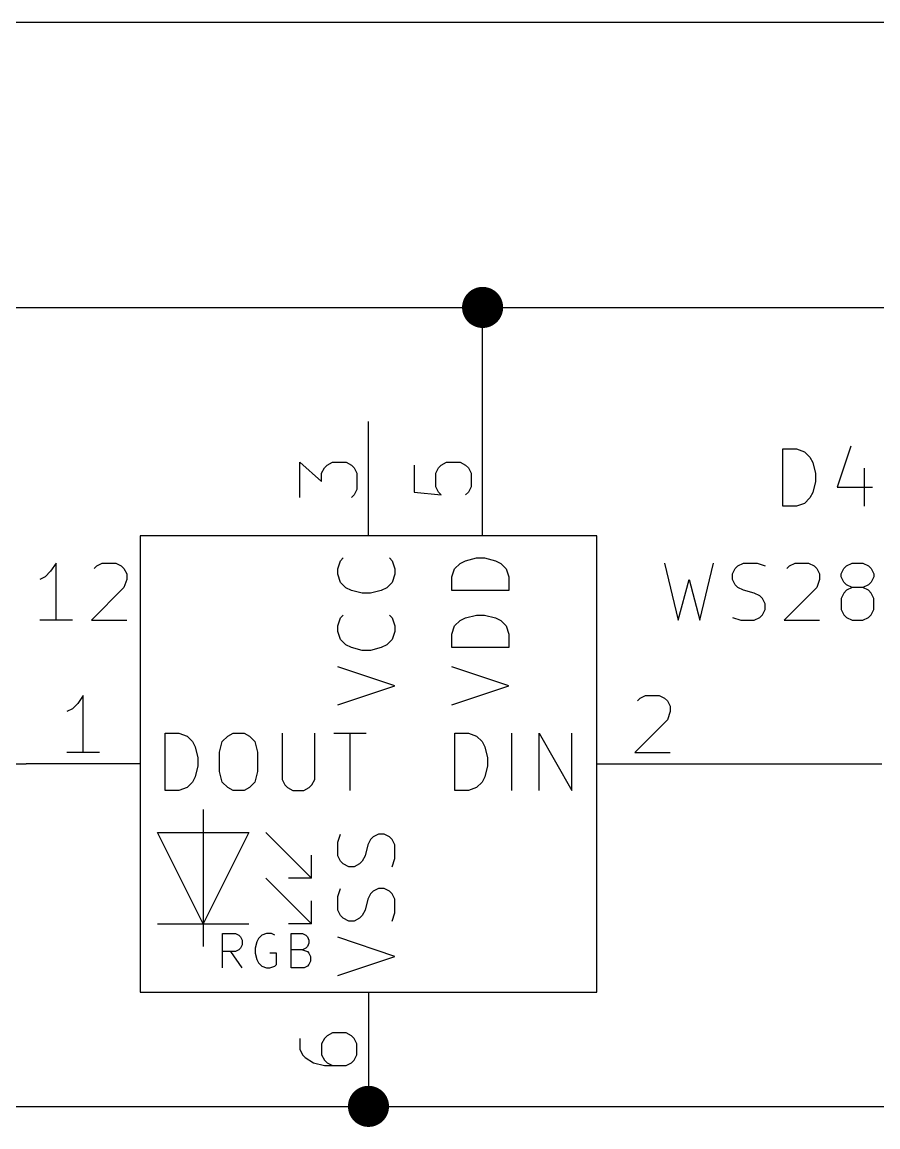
# Model space of a CAD drawing. Extents: x 0.4 to 11.3, y -7.9 to -0.4.
# Drawn here: x 1.846 to 2.596, y -3.768 to -2.8 of the extents above; entities that cross this region are included whole.
import ezdxf

# ---------------------------------------------------------------- set-up
doc = ezdxf.new("R2010")
doc.units = 0
doc.header["$MEASUREMENT"] = 0
for name, color, linetype in [('CYAN2', 4, 'CONTINUOUS'), ('GREEN3', 91, 'CONTINUOUS'), ('LYELLOW', 51, 'CONTINUOUS'), ('RED2', 1, 'CONTINUOUS'), ('RED3', 11, 'CONTINUOUS')]:
    doc.layers.add(name, color=color, linetype=linetype)

msp = doc.modelspace()

# ---------------------------------------------------------------- linework, layer by layer
at = {"layer": 'CYAN2', "linetype": 'CONTINUOUS'}
for p, q in [((2.51309, -3.22404), (2.51309, -3.17404)), ((2.51309, -3.17404), (2.525, -3.17404)), ((2.51309, -3.22404), (2.51309, -3.17404)), ((2.51309, -3.17404), (2.525, -3.17404)), ((2.525, -3.17404), (2.53214, -3.17642)), ((2.525, -3.17404), (2.53214, -3.17642)), ((2.57261, -3.17166), (2.56071, -3.20737)), ((2.57261, -3.17166), (2.56071, -3.20737)), ((2.53214, -3.17642), (2.5369, -3.18119)), ((2.53214, -3.17642), (2.5369, -3.18119)), ((2.5369, -3.18119), (2.53928, -3.18594)), ((2.5369, -3.18119), (2.53928, -3.18594)), ((2.53928, -3.18594), (2.54166, -3.19547)), ((2.53928, -3.18594), (2.54166, -3.19547)), ((2.58452, -3.19071), (2.58452, -3.22404)), ((2.58452, -3.19071), (2.58452, -3.22404)), ((2.54166, -3.20261), (2.53928, -3.21213)), ((2.54166, -3.20261), (2.53928, -3.21213)), ((2.54166, -3.19547), (2.54166, -3.20261)), ((2.54166, -3.19547), (2.54166, -3.20261)), ((2.53928, -3.21213), (2.5369, -3.2169)), ((2.53928, -3.21213), (2.5369, -3.2169)), ((2.56071, -3.20737), (2.59166, -3.20737)), ((2.56071, -3.20737), (2.59166, -3.20737)), ((2.53214, -3.22166), (2.525, -3.22404)), ((2.53214, -3.22166), (2.525, -3.22404)), ((2.5369, -3.2169), (2.53214, -3.22166)), ((2.5369, -3.2169), (2.53214, -3.22166)), ((2.525, -3.22404), (2.51309, -3.22404)), ((2.525, -3.22404), (2.51309, -3.22404)), ((2.12551, -3.2719), (2.12789, -3.26952)), ((2.12551, -3.2719), (2.12789, -3.26952)), ((2.16837, -3.26952), (2.17075, -3.2719)), ((2.16837, -3.26952), (2.17075, -3.2719)), ((2.23504, -3.2719), (2.24456, -3.26952)), ((2.23504, -3.2719), (2.24456, -3.26952)), ((2.24456, -3.26952), (2.2517, -3.26952)), ((2.24456, -3.26952), (2.2517, -3.26952)), ((2.2517, -3.26952), (2.26122, -3.2719)), ((2.2517, -3.26952), (2.26122, -3.2719)), ((1.87143, -3.28119), (1.86666, -3.28594)), ((1.87143, -3.28119), (1.86666, -3.28594)), ((1.87619, -3.27404), (1.87143, -3.28119)), ((1.87619, -3.27404), (1.87143, -3.28119)), ((1.87619, -3.32404), (1.87619, -3.27404)), ((1.87619, -3.32404), (1.87619, -3.27404)), ((1.90952, -3.2788), (1.9119, -3.27642)), ((1.90952, -3.2788), (1.9119, -3.27642)), ((1.9119, -3.27642), (1.91666, -3.27404)), ((1.9119, -3.27642), (1.91666, -3.27404)), ((1.91666, -3.27404), (1.92857, -3.27404)), ((1.91666, -3.27404), (1.92857, -3.27404)), ((1.92857, -3.27404), (1.93333, -3.27642)), ((1.92857, -3.27404), (1.93333, -3.27642)), ((1.93333, -3.27642), (1.93571, -3.2788)), ((1.93333, -3.27642), (1.93571, -3.2788)), ((1.93571, -3.2788), (1.93809, -3.28356)), ((1.93571, -3.2788), (1.93809, -3.28356)), ((2.12313, -3.27905), (2.12551, -3.2719)), ((2.12313, -3.27905), (2.12551, -3.2719)), ((2.12313, -3.28381), (2.12313, -3.27905)), ((2.12313, -3.28381), (2.12313, -3.27905)), ((2.17075, -3.2719), (2.17313, -3.27905)), ((2.17075, -3.2719), (2.17313, -3.27905)), ((2.17313, -3.27905), (2.17313, -3.28381)), ((2.17313, -3.27905), (2.17313, -3.28381)), ((2.22313, -3.28619), (2.22551, -3.27905)), ((2.22313, -3.28619), (2.22551, -3.27905)), ((2.22551, -3.27905), (2.23028, -3.27428)), ((2.22551, -3.27905), (2.23028, -3.27428)), ((2.23028, -3.27428), (2.23504, -3.2719)), ((2.23028, -3.27428), (2.23504, -3.2719)), ((2.26122, -3.2719), (2.26599, -3.27428)), ((2.26122, -3.2719), (2.26599, -3.27428)), ((2.26599, -3.27428), (2.27075, -3.27905)), ((2.26599, -3.27428), (2.27075, -3.27905)), ((2.27075, -3.27905), (2.27313, -3.28619)), ((2.27075, -3.27905), (2.27313, -3.28619)), ((2.40952, -3.27404), (2.42143, -3.32404)), ((2.40952, -3.27404), (2.42143, -3.32404)), ((2.44048, -3.32404), (2.45238, -3.27404)), ((2.44048, -3.32404), (2.45238, -3.27404)), ((2.46905, -3.28356), (2.47143, -3.2788)), ((2.46905, -3.28356), (2.47143, -3.2788)), ((2.47143, -3.2788), (2.47381, -3.27642)), ((2.47143, -3.2788), (2.47381, -3.27642)), ((2.47381, -3.27642), (2.47857, -3.27404)), ((2.47381, -3.27642), (2.47857, -3.27404)), ((2.47857, -3.27404), (2.49047, -3.27404)), ((2.47857, -3.27404), (2.49047, -3.27404)), ((2.49047, -3.27404), (2.49762, -3.27642)), ((2.49047, -3.27404), (2.49762, -3.27642)), ((2.51667, -3.2788), (2.51904, -3.27642)), ((2.51667, -3.2788), (2.51904, -3.27642)), ((2.51904, -3.27642), (2.52381, -3.27404)), ((2.51904, -3.27642), (2.52381, -3.27404)), ((2.52381, -3.27404), (2.53571, -3.27404)), ((2.52381, -3.27404), (2.53571, -3.27404)), ((2.53571, -3.27404), (2.54047, -3.27642)), ((2.53571, -3.27404), (2.54047, -3.27642)), ((2.54047, -3.27642), (2.54285, -3.2788)), ((2.54047, -3.27642), (2.54285, -3.2788)), ((2.54285, -3.2788), (2.54524, -3.28356)), ((2.54285, -3.2788), (2.54524, -3.28356)), ((2.56428, -3.28356), (2.56666, -3.2788)), ((2.56428, -3.28356), (2.56666, -3.2788)), ((2.56666, -3.2788), (2.56904, -3.27642)), ((2.56666, -3.2788), (2.56904, -3.27642)), ((2.56904, -3.27642), (2.57381, -3.27404)), ((2.56904, -3.27642), (2.57381, -3.27404)), ((2.57381, -3.27404), (2.58333, -3.27404)), ((2.57381, -3.27404), (2.58333, -3.27404)), ((2.58333, -3.27404), (2.58809, -3.27642)), ((2.58333, -3.27404), (2.58809, -3.27642)), ((2.58809, -3.27642), (2.59047, -3.2788)), ((2.58809, -3.27642), (2.59047, -3.2788)), ((2.59047, -3.2788), (2.59285, -3.28356)), ((2.59047, -3.2788), (2.59285, -3.28356)), ((1.86666, -3.28594), (1.8619, -3.28833)), ((1.86666, -3.28594), (1.8619, -3.28833)), ((1.93809, -3.28833), (1.93571, -3.29547)), ((1.93809, -3.28833), (1.93571, -3.29547)), ((1.93809, -3.28356), (1.93809, -3.28833)), ((1.93809, -3.28356), (1.93809, -3.28833)), ((2.12551, -3.29095), (2.12313, -3.28381)), ((2.12551, -3.29095), (2.12313, -3.28381)), ((2.13028, -3.29571), (2.12551, -3.29095)), ((2.13028, -3.29571), (2.12551, -3.29095)), ((2.17075, -3.29095), (2.16599, -3.29571)), ((2.17075, -3.29095), (2.16599, -3.29571)), ((2.17313, -3.28381), (2.17075, -3.29095)), ((2.17313, -3.28381), (2.17075, -3.29095)), ((2.22313, -3.29809), (2.22313, -3.28619)), ((2.22313, -3.29809), (2.22313, -3.28619)), ((2.27313, -3.28619), (2.27313, -3.29809)), ((2.27313, -3.28619), (2.27313, -3.29809)), ((2.42143, -3.32404), (2.43095, -3.28833)), ((2.42143, -3.32404), (2.43095, -3.28833)), ((2.43095, -3.28833), (2.44048, -3.32404)), ((2.43095, -3.28833), (2.44048, -3.32404)), ((2.46905, -3.28833), (2.46905, -3.28356)), ((2.46905, -3.28833), (2.46905, -3.28356)), ((2.47143, -3.29309), (2.46905, -3.28833)), ((2.47143, -3.29309), (2.46905, -3.28833)), ((2.54524, -3.28833), (2.54285, -3.29547)), ((2.54524, -3.28833), (2.54285, -3.29547)), ((2.54524, -3.28356), (2.54524, -3.28833)), ((2.54524, -3.28356), (2.54524, -3.28833)), ((2.56428, -3.28594), (2.56428, -3.28356)), ((2.56428, -3.28594), (2.56428, -3.28356)), ((2.56666, -3.29071), (2.56428, -3.28594)), ((2.56666, -3.29071), (2.56428, -3.28594)), ((2.56904, -3.29309), (2.56666, -3.29071)), ((2.56904, -3.29309), (2.56666, -3.29071)), ((2.59047, -3.29071), (2.58809, -3.29309)), ((2.59047, -3.29071), (2.58809, -3.29309)), ((2.59285, -3.28594), (2.59047, -3.29071)), ((2.59285, -3.28594), (2.59047, -3.29071)), ((2.59285, -3.28356), (2.59285, -3.28594)), ((2.59285, -3.28356), (2.59285, -3.28594)), ((1.93571, -3.29547), (1.90714, -3.32404)), ((1.93571, -3.29547), (1.90714, -3.32404)), ((2.13504, -3.29809), (2.13028, -3.29571)), ((2.13504, -3.29809), (2.13028, -3.29571)), ((2.14456, -3.30047), (2.13504, -3.29809)), ((2.14456, -3.30047), (2.13504, -3.29809)), ((2.1517, -3.30047), (2.14456, -3.30047)), ((2.1517, -3.30047), (2.14456, -3.30047)), ((2.16122, -3.29809), (2.1517, -3.30047)), ((2.16122, -3.29809), (2.1517, -3.30047)), ((2.16599, -3.29571), (2.16122, -3.29809)), ((2.16599, -3.29571), (2.16122, -3.29809)), ((2.27313, -3.29809), (2.22313, -3.29809)), ((2.27313, -3.29809), (2.22313, -3.29809)), ((2.47381, -3.29547), (2.47143, -3.29309)), ((2.47381, -3.29547), (2.47143, -3.29309)), ((2.47857, -3.29785), (2.47381, -3.29547)), ((2.47857, -3.29785), (2.47381, -3.29547)), ((2.48809, -3.30023), (2.47857, -3.29785)), ((2.48809, -3.30023), (2.47857, -3.29785)), ((2.49285, -3.30261), (2.48809, -3.30023)), ((2.49285, -3.30261), (2.48809, -3.30023)), ((2.54285, -3.29547), (2.51428, -3.32404)), ((2.54285, -3.29547), (2.51428, -3.32404)), ((2.56666, -3.30023), (2.56428, -3.30499)), ((2.56666, -3.30023), (2.56428, -3.30499)), ((2.56904, -3.29785), (2.56666, -3.30023)), ((2.56904, -3.29785), (2.56666, -3.30023)), ((2.57381, -3.29547), (2.56904, -3.29309)), ((2.57381, -3.29547), (2.56904, -3.29309)), ((2.57381, -3.29547), (2.56904, -3.29785)), ((2.57381, -3.29547), (2.56904, -3.29785)), ((2.58333, -3.29547), (2.57381, -3.29547)), ((2.58333, -3.29547), (2.57381, -3.29547)), ((2.58809, -3.29309), (2.58333, -3.29547)), ((2.58809, -3.29309), (2.58333, -3.29547)), ((2.58809, -3.29785), (2.58333, -3.29547)), ((2.58809, -3.29785), (2.58333, -3.29547)), ((2.59047, -3.30023), (2.58809, -3.29785)), ((2.59047, -3.30023), (2.58809, -3.29785)), ((2.59285, -3.30499), (2.59047, -3.30023)), ((2.59285, -3.30499), (2.59047, -3.30023)), ((2.49524, -3.30499), (2.49285, -3.30261)), ((2.49524, -3.30499), (2.49285, -3.30261)), ((2.49762, -3.30976), (2.49524, -3.30499)), ((2.49762, -3.30976), (2.49524, -3.30499)), ((2.49762, -3.31452), (2.49762, -3.30976)), ((2.49762, -3.31452), (2.49762, -3.30976)), ((2.56428, -3.30499), (2.56428, -3.31452)), ((2.56428, -3.30499), (2.56428, -3.31452)), ((2.59285, -3.31452), (2.59285, -3.30499)), ((2.59285, -3.31452), (2.59285, -3.30499)), ((2.12551, -3.3219), (2.12789, -3.31952)), ((2.12551, -3.3219), (2.12789, -3.31952)), ((2.16837, -3.31952), (2.17075, -3.3219)), ((2.16837, -3.31952), (2.17075, -3.3219)), ((2.23504, -3.3219), (2.24456, -3.31952)), ((2.23504, -3.3219), (2.24456, -3.31952)), ((2.24456, -3.31952), (2.2517, -3.31952)), ((2.24456, -3.31952), (2.2517, -3.31952)), ((2.2517, -3.31952), (2.26122, -3.3219)), ((2.2517, -3.31952), (2.26122, -3.3219)), ((2.49285, -3.32166), (2.49524, -3.31928)), ((2.49285, -3.32166), (2.49524, -3.31928)), ((2.49524, -3.31928), (2.49762, -3.31452)), ((2.49524, -3.31928), (2.49762, -3.31452)), ((2.56428, -3.31452), (2.56666, -3.31928)), ((2.56428, -3.31452), (2.56666, -3.31928)), ((2.56666, -3.31928), (2.56904, -3.32166)), ((2.56666, -3.31928), (2.56904, -3.32166)), ((2.58809, -3.32166), (2.59047, -3.31928)), ((2.58809, -3.32166), (2.59047, -3.31928)), ((2.59047, -3.31928), (2.59285, -3.31452)), ((2.59047, -3.31928), (2.59285, -3.31452)), ((1.89047, -3.32404), (1.8619, -3.32404)), ((1.89047, -3.32404), (1.8619, -3.32404)), ((1.90714, -3.32404), (1.93809, -3.32404)), ((1.90714, -3.32404), (1.93809, -3.32404)), ((2.12313, -3.32905), (2.12551, -3.3219)), ((2.12313, -3.32905), (2.12551, -3.3219)), ((2.12313, -3.33381), (2.12313, -3.32905)), ((2.12313, -3.33381), (2.12313, -3.32905)), ((2.17075, -3.3219), (2.17313, -3.32905)), ((2.17075, -3.3219), (2.17313, -3.32905)), ((2.17313, -3.32905), (2.17313, -3.33381)), ((2.17313, -3.32905), (2.17313, -3.33381)), ((2.22313, -3.33619), (2.22551, -3.32905)), ((2.22313, -3.33619), (2.22551, -3.32905)), ((2.22551, -3.32905), (2.23028, -3.32428)), ((2.22551, -3.32905), (2.23028, -3.32428)), ((2.23028, -3.32428), (2.23504, -3.3219)), ((2.23028, -3.32428), (2.23504, -3.3219)), ((2.26122, -3.3219), (2.26599, -3.32428)), ((2.26122, -3.3219), (2.26599, -3.32428)), ((2.26599, -3.32428), (2.27075, -3.32905)), ((2.26599, -3.32428), (2.27075, -3.32905)), ((2.27075, -3.32905), (2.27313, -3.33619)), ((2.27075, -3.32905), (2.27313, -3.33619)), ((2.46905, -3.32166), (2.47619, -3.32404)), ((2.46905, -3.32166), (2.47619, -3.32404)), ((2.47619, -3.32404), (2.48809, -3.32404)), ((2.47619, -3.32404), (2.48809, -3.32404)), ((2.48809, -3.32404), (2.49285, -3.32166)), ((2.48809, -3.32404), (2.49285, -3.32166)), ((2.51428, -3.32404), (2.54524, -3.32404)), ((2.51428, -3.32404), (2.54524, -3.32404)), ((2.56904, -3.32166), (2.57381, -3.32404)), ((2.56904, -3.32166), (2.57381, -3.32404)), ((2.57381, -3.32404), (2.58333, -3.32404)), ((2.57381, -3.32404), (2.58333, -3.32404)), ((2.58333, -3.32404), (2.58809, -3.32166)), ((2.58333, -3.32404), (2.58809, -3.32166)), ((2.12551, -3.34095), (2.12313, -3.33381)), ((2.12551, -3.34095), (2.12313, -3.33381)), ((2.17313, -3.33381), (2.17075, -3.34095)), ((2.17313, -3.33381), (2.17075, -3.34095)), ((2.22313, -3.34809), (2.22313, -3.33619)), ((2.22313, -3.34809), (2.22313, -3.33619)), ((2.27313, -3.33619), (2.27313, -3.34809)), ((2.27313, -3.33619), (2.27313, -3.34809)), ((2.13028, -3.34571), (2.12551, -3.34095)), ((2.13028, -3.34571), (2.12551, -3.34095)), ((2.13504, -3.34809), (2.13028, -3.34571)), ((2.13504, -3.34809), (2.13028, -3.34571)), ((2.14456, -3.35047), (2.13504, -3.34809)), ((2.14456, -3.35047), (2.13504, -3.34809)), ((2.16122, -3.34809), (2.1517, -3.35047)), ((2.16122, -3.34809), (2.1517, -3.35047)), ((2.16599, -3.34571), (2.16122, -3.34809)), ((2.16599, -3.34571), (2.16122, -3.34809)), ((2.17075, -3.34095), (2.16599, -3.34571)), ((2.17075, -3.34095), (2.16599, -3.34571)), ((2.27313, -3.34809), (2.22313, -3.34809)), ((2.27313, -3.34809), (2.22313, -3.34809)), ((2.1517, -3.35047), (2.14456, -3.35047)), ((2.1517, -3.35047), (2.14456, -3.35047)), ((2.17313, -3.38143), (2.12313, -3.36476)), ((2.17313, -3.38143), (2.12313, -3.36476)), ((2.27313, -3.38143), (2.22313, -3.36476)), ((2.27313, -3.38143), (2.22313, -3.36476)), ((2.12313, -3.39809), (2.17313, -3.38143)), ((2.12313, -3.39809), (2.17313, -3.38143)), ((2.22313, -3.39809), (2.27313, -3.38143)), ((2.22313, -3.39809), (2.27313, -3.38143)), ((1.9719, -3.47313), (1.9719, -3.42313)), ((1.9719, -3.42313), (1.98381, -3.42313)), ((1.9719, -3.47313), (1.9719, -3.42313)), ((1.9719, -3.42313), (1.98381, -3.42313)), ((1.98381, -3.42313), (1.99095, -3.42551)), ((1.98381, -3.42313), (1.99095, -3.42551)), ((1.99095, -3.42551), (1.99571, -3.43028)), ((1.99095, -3.42551), (1.99571, -3.43028)), ((2.0219, -3.43028), (2.02667, -3.42551)), ((2.0219, -3.43028), (2.02667, -3.42551)), ((2.02667, -3.42551), (2.03143, -3.42313)), ((2.02667, -3.42551), (2.03143, -3.42313)), ((2.03143, -3.42313), (2.04095, -3.42313)), ((2.03143, -3.42313), (2.04095, -3.42313)), ((2.04095, -3.42313), (2.04571, -3.42551)), ((2.04095, -3.42313), (2.04571, -3.42551)), ((2.04571, -3.42551), (2.05047, -3.43028)), ((2.04571, -3.42551), (2.05047, -3.43028)), ((2.07428, -3.42313), (2.07428, -3.46361)), ((2.07428, -3.42313), (2.07428, -3.46361)), ((2.10285, -3.46361), (2.10285, -3.42313)), ((2.10285, -3.46361), (2.10285, -3.42313)), ((2.11952, -3.42313), (2.14809, -3.42313)), ((2.11952, -3.42313), (2.14809, -3.42313)), ((2.13381, -3.47313), (2.13381, -3.42313)), ((2.13381, -3.47313), (2.13381, -3.42313)), ((2.22571, -3.47313), (2.22571, -3.42313)), ((2.22571, -3.42313), (2.23761, -3.42313)), ((2.22571, -3.47313), (2.22571, -3.42313)), ((2.22571, -3.42313), (2.23761, -3.42313)), ((2.23761, -3.42313), (2.24476, -3.42551)), ((2.23761, -3.42313), (2.24476, -3.42551)), ((2.24476, -3.42551), (2.24952, -3.43028)), ((2.24476, -3.42551), (2.24952, -3.43028)), ((2.27571, -3.47313), (2.27571, -3.42313)), ((2.27571, -3.47313), (2.27571, -3.42313)), ((2.29952, -3.47313), (2.29952, -3.42313)), ((2.29952, -3.42313), (2.32809, -3.47313)), ((2.29952, -3.47313), (2.29952, -3.42313)), ((2.29952, -3.42313), (2.32809, -3.47313)), ((2.32809, -3.47313), (2.32809, -3.42313)), ((2.32809, -3.47313), (2.32809, -3.42313)), ((1.99571, -3.43028), (1.99809, -3.43504)), ((1.99571, -3.43028), (1.99809, -3.43504)), ((1.99809, -3.43504), (2.00047, -3.44456)), ((1.99809, -3.43504), (2.00047, -3.44456)), ((2.01952, -3.4398), (2.0219, -3.43028)), ((2.01952, -3.4398), (2.0219, -3.43028)), ((2.05047, -3.43028), (2.05285, -3.4398)), ((2.05047, -3.43028), (2.05285, -3.4398)), ((2.24952, -3.43028), (2.2519, -3.43504)), ((2.24952, -3.43028), (2.2519, -3.43504)), ((2.2519, -3.43504), (2.25428, -3.44456)), ((2.2519, -3.43504), (2.25428, -3.44456)), ((2.00047, -3.44456), (2.00047, -3.4517)), ((2.00047, -3.44456), (2.00047, -3.4517)), ((2.01952, -3.45646), (2.01952, -3.4398)), ((2.01952, -3.45646), (2.01952, -3.4398)), ((2.05285, -3.4398), (2.05285, -3.45646)), ((2.05285, -3.4398), (2.05285, -3.45646)), ((2.25428, -3.44456), (2.25428, -3.4517)), ((2.25428, -3.44456), (2.25428, -3.4517)), ((2.00047, -3.4517), (1.99809, -3.46122)), ((2.00047, -3.4517), (1.99809, -3.46122)), ((2.25428, -3.4517), (2.2519, -3.46122)), ((2.25428, -3.4517), (2.2519, -3.46122)), ((1.99809, -3.46122), (1.99571, -3.46599)), ((1.99809, -3.46122), (1.99571, -3.46599)), ((2.0219, -3.46599), (2.01952, -3.45646)), ((2.0219, -3.46599), (2.01952, -3.45646)), ((2.05285, -3.45646), (2.05047, -3.46599)), ((2.05285, -3.45646), (2.05047, -3.46599)), ((2.07428, -3.46361), (2.07667, -3.46837)), ((2.07428, -3.46361), (2.07667, -3.46837)), ((2.10048, -3.46837), (2.10285, -3.46361)), ((2.10048, -3.46837), (2.10285, -3.46361)), ((2.2519, -3.46122), (2.24952, -3.46599)), ((2.2519, -3.46122), (2.24952, -3.46599)), ((1.98381, -3.47313), (1.9719, -3.47313)), ((1.98381, -3.47313), (1.9719, -3.47313)), ((1.99095, -3.47075), (1.98381, -3.47313)), ((1.99095, -3.47075), (1.98381, -3.47313)), ((1.99571, -3.46599), (1.99095, -3.47075)), ((1.99571, -3.46599), (1.99095, -3.47075)), ((2.02667, -3.47075), (2.0219, -3.46599)), ((2.02667, -3.47075), (2.0219, -3.46599)), ((2.03143, -3.47313), (2.02667, -3.47075)), ((2.03143, -3.47313), (2.02667, -3.47075)), ((2.04095, -3.47313), (2.03143, -3.47313)), ((2.04095, -3.47313), (2.03143, -3.47313)), ((2.04571, -3.47075), (2.04095, -3.47313)), ((2.04571, -3.47075), (2.04095, -3.47313)), ((2.05047, -3.46599), (2.04571, -3.47075)), ((2.05047, -3.46599), (2.04571, -3.47075)), ((2.07667, -3.46837), (2.07905, -3.47075)), ((2.07667, -3.46837), (2.07905, -3.47075)), ((2.07905, -3.47075), (2.08381, -3.47313)), ((2.07905, -3.47075), (2.08381, -3.47313)), ((2.08381, -3.47313), (2.09333, -3.47313)), ((2.08381, -3.47313), (2.09333, -3.47313)), ((2.09333, -3.47313), (2.09809, -3.47075)), ((2.09333, -3.47313), (2.09809, -3.47075)), ((2.09809, -3.47075), (2.10048, -3.46837)), ((2.09809, -3.47075), (2.10048, -3.46837)), ((2.23761, -3.47313), (2.22571, -3.47313)), ((2.23761, -3.47313), (2.22571, -3.47313)), ((2.24476, -3.47075), (2.23761, -3.47313)), ((2.24476, -3.47075), (2.23761, -3.47313)), ((2.24952, -3.46599), (2.24476, -3.47075)), ((2.24952, -3.46599), (2.24476, -3.47075)), ((2.12313, -3.51857), (2.12551, -3.51143)), ((2.12313, -3.51857), (2.12551, -3.51143)), ((2.15408, -3.51381), (2.1517, -3.51619)), ((2.15408, -3.51381), (2.1517, -3.51619)), ((2.15885, -3.51143), (2.15408, -3.51381)), ((2.15885, -3.51143), (2.15408, -3.51381)), ((2.16361, -3.51143), (2.15885, -3.51143)), ((2.16361, -3.51143), (2.15885, -3.51143)), ((2.16837, -3.51381), (2.16361, -3.51143)), ((2.16837, -3.51381), (2.16361, -3.51143)), ((2.17075, -3.51619), (2.16837, -3.51381)), ((2.17075, -3.51619), (2.16837, -3.51381)), ((2.12313, -3.53047), (2.12313, -3.51857)), ((2.12313, -3.53047), (2.12313, -3.51857)), ((2.14932, -3.52095), (2.14694, -3.53047)), ((2.14932, -3.52095), (2.14694, -3.53047)), ((2.1517, -3.51619), (2.14932, -3.52095)), ((2.1517, -3.51619), (2.14932, -3.52095)), ((2.17313, -3.52095), (2.17075, -3.51619)), ((2.17313, -3.52095), (2.17075, -3.51619)), ((2.17313, -3.53285), (2.17313, -3.52095)), ((2.17313, -3.53285), (2.17313, -3.52095)), ((2.12551, -3.53524), (2.12313, -3.53047)), ((2.12551, -3.53524), (2.12313, -3.53047)), ((2.14694, -3.53047), (2.14456, -3.53524)), ((2.14694, -3.53047), (2.14456, -3.53524)), ((2.17075, -3.54), (2.17313, -3.53285)), ((2.17075, -3.54), (2.17313, -3.53285)), ((2.12789, -3.53762), (2.12551, -3.53524)), ((2.12789, -3.53762), (2.12551, -3.53524)), ((2.13265, -3.54), (2.12789, -3.53762)), ((2.13265, -3.54), (2.12789, -3.53762)), ((2.13742, -3.54), (2.13265, -3.54)), ((2.13742, -3.54), (2.13265, -3.54)), ((2.14218, -3.53762), (2.13742, -3.54)), ((2.14218, -3.53762), (2.13742, -3.54)), ((2.14456, -3.53524), (2.14218, -3.53762)), ((2.14456, -3.53524), (2.14218, -3.53762)), ((2.12313, -3.56619), (2.12551, -3.55904)), ((2.12313, -3.56619), (2.12551, -3.55904)), ((2.15408, -3.56143), (2.1517, -3.56381)), ((2.15408, -3.56143), (2.1517, -3.56381)), ((2.15885, -3.55904), (2.15408, -3.56143)), ((2.15885, -3.55904), (2.15408, -3.56143)), ((2.16361, -3.55904), (2.15885, -3.55904)), ((2.16361, -3.55904), (2.15885, -3.55904)), ((2.16837, -3.56143), (2.16361, -3.55904)), ((2.16837, -3.56143), (2.16361, -3.55904)), ((2.17075, -3.56381), (2.16837, -3.56143)), ((2.17075, -3.56381), (2.16837, -3.56143)), ((2.12313, -3.57809), (2.12313, -3.56619)), ((2.12313, -3.57809), (2.12313, -3.56619)), ((2.14932, -3.56857), (2.14694, -3.57809)), ((2.14932, -3.56857), (2.14694, -3.57809)), ((2.1517, -3.56381), (2.14932, -3.56857)), ((2.1517, -3.56381), (2.14932, -3.56857)), ((2.17313, -3.56857), (2.17075, -3.56381)), ((2.17313, -3.56857), (2.17075, -3.56381)), ((2.17313, -3.58047), (2.17313, -3.56857)), ((2.17313, -3.58047), (2.17313, -3.56857)), ((2.12551, -3.58285), (2.12313, -3.57809)), ((2.12551, -3.58285), (2.12313, -3.57809)), ((2.14694, -3.57809), (2.14456, -3.58285)), ((2.14694, -3.57809), (2.14456, -3.58285)), ((2.17075, -3.58761), (2.17313, -3.58047)), ((2.17075, -3.58761), (2.17313, -3.58047)), ((2.12789, -3.58524), (2.12551, -3.58285)), ((2.12789, -3.58524), (2.12551, -3.58285)), ((2.13265, -3.58761), (2.12789, -3.58524)), ((2.13265, -3.58761), (2.12789, -3.58524)), ((2.13742, -3.58761), (2.13265, -3.58761)), ((2.13742, -3.58761), (2.13265, -3.58761)), ((2.14218, -3.58524), (2.13742, -3.58761)), ((2.14218, -3.58524), (2.13742, -3.58761)), ((2.14456, -3.58285), (2.14218, -3.58524)), ((2.14456, -3.58285), (2.14218, -3.58524)), ((2.17313, -3.61857), (2.12313, -3.6019)), ((2.17313, -3.61857), (2.12313, -3.6019)), ((2.12313, -3.63524), (2.17313, -3.61857)), ((2.12313, -3.63524), (2.17313, -3.61857))]:
    msp.add_line(p, q, dxfattribs=at)
at = {"layer": 'GREEN3', "linetype": 'CONTINUOUS'}
for p, q in [((1.1, -2.8), (5.45, -2.8)), ((1.5, -3.05), (2.25, -3.05)), ((2.25, -3.05), (3, -3.05)), ((2.25, -3.15), (2.25, -3.05)), ((1.7, -3.45), (1.85, -3.45)), ((2.45, -3.45), (2.6, -3.45)), ((1.4, -3.75), (2.15, -3.75)), ((2.15, -3.75), (2.9, -3.75))]:
    msp.add_line(p, q, dxfattribs=at)
at = {"layer": 'GREEN3', "const_width": 0.018}
for points in [[(2.241, -3.05, 1), (2.259, -3.05, 1)], [(2.141, -3.75, 1), (2.159, -3.75, 1)]]:
    msp.add_lwpolyline(points, format="xyb", close=True, dxfattribs=at)
at = {"layer": 'LYELLOW', "linetype": 'CONTINUOUS'}
for p, q in [((1.95, -3.25), (1.95, -3.65)), ((2.35, -3.25), (1.95, -3.25)), ((2.35, -3.65), (2.35, -3.25)), ((1.95, -3.65), (2.35, -3.65))]:
    msp.add_line(p, q, dxfattribs=at)
at = {"layer": 'RED2', "linetype": 'CONTINUOUS'}
for p, q in [((2.15, -3.25), (2.15, -3.15)), ((2.15, -3.25), (2.15, -3.15)), ((2.25, -3.25), (2.25, -3.15)), ((2.25, -3.25), (2.25, -3.15)), ((1.95, -3.25), (1.95, -3.65)), ((2.35, -3.25), (1.95, -3.25)), ((2.35, -3.65), (2.35, -3.25)), ((1.95, -3.45), (1.85, -3.45)), ((1.95, -3.45), (1.85, -3.45)), ((2.35, -3.45), (2.45, -3.45)), ((2.35, -3.45), (2.45, -3.45)), ((2.005, -3.49), (2.005, -3.59)), ((1.965, -3.51), (2.045, -3.51)), ((2.005, -3.59), (1.965, -3.51)), ((2.045, -3.51), (2.005, -3.59)), ((2.06, -3.51), (2.1, -3.55)), ((2.1, -3.55), (2.1, -3.53)), ((2.06, -3.55), (2.1, -3.59)), ((2.1, -3.55), (2.08, -3.55)), ((2.1, -3.59), (2.1, -3.57)), ((1.965, -3.59), (2.045, -3.59)), ((2.005, -3.59), (2.005, -3.61)), ((2.1, -3.59), (2.08, -3.59)), ((2.02214, -3.62856), (2.02214, -3.59856)), ((2.02214, -3.59856), (2.03357, -3.59856)), ((2.03357, -3.59856), (2.03643, -3.59999)), ((2.03643, -3.59999), (2.03785, -3.60142)), ((2.05643, -3.59999), (2.05357, -3.60285)), ((2.06071, -3.59856), (2.05643, -3.59999)), ((2.065, -3.59856), (2.06071, -3.59856)), ((2.06785, -3.59999), (2.065, -3.59856)), ((2.08214, -3.62856), (2.08214, -3.59856)), ((2.08214, -3.59856), (2.09214, -3.59856)), ((2.09214, -3.59856), (2.095, -3.59999)), ((2.095, -3.59999), (2.09643, -3.60142)), ((2.03785, -3.60142), (2.03928, -3.60428)), ((2.03928, -3.60856), (2.03785, -3.61142)), ((2.03928, -3.60428), (2.03928, -3.60856)), ((2.05214, -3.60571), (2.05071, -3.61142)), ((2.05357, -3.60285), (2.05214, -3.60571)), ((2.09643, -3.60999), (2.095, -3.61142)), ((2.09643, -3.60142), (2.09785, -3.60428)), ((2.09785, -3.60714), (2.09643, -3.60999)), ((2.09785, -3.60428), (2.09785, -3.60714)), ((2.03357, -3.61428), (2.02214, -3.61428)), ((2.03928, -3.62856), (2.02928, -3.61428)), ((2.03643, -3.61285), (2.03357, -3.61428)), ((2.03785, -3.61142), (2.03643, -3.61285)), ((2.05071, -3.61142), (2.05071, -3.61571)), ((2.05071, -3.61571), (2.05214, -3.62142)), ((2.06928, -3.61571), (2.06357, -3.61571)), ((2.06928, -3.62571), (2.06928, -3.61571)), ((2.09214, -3.61285), (2.08214, -3.61285)), ((2.095, -3.61142), (2.09214, -3.61285)), ((2.09214, -3.61285), (2.09643, -3.61428)), ((2.09643, -3.61428), (2.09785, -3.61571)), ((2.09785, -3.61571), (2.09928, -3.61856)), ((2.09928, -3.61856), (2.09928, -3.62285)), ((2.05214, -3.62142), (2.05357, -3.62428)), ((2.05357, -3.62428), (2.05643, -3.62714)), ((2.05643, -3.62714), (2.06071, -3.62856)), ((2.06071, -3.62856), (2.06357, -3.62856)), ((2.06357, -3.62856), (2.06785, -3.62714)), ((2.06785, -3.62714), (2.06928, -3.62571)), ((2.09357, -3.62856), (2.08214, -3.62856)), ((2.09643, -3.62714), (2.09357, -3.62856)), ((2.09785, -3.62571), (2.09643, -3.62714)), ((2.09928, -3.62285), (2.09785, -3.62571)), ((1.95, -3.65), (2.35, -3.65)), ((2.15, -3.65), (2.15, -3.75)), ((2.15, -3.65), (2.15, -3.75))]:
    msp.add_line(p, q, dxfattribs=at)
at = {"layer": 'RED3', "linetype": 'CONTINUOUS'}
for p, q in [((2.08988, -3.21666), (2.08988, -3.18571)), ((2.08988, -3.18571), (2.10893, -3.20238)), ((2.08988, -3.21666), (2.08988, -3.18571)), ((2.08988, -3.18571), (2.10893, -3.20238)), ((2.10893, -3.19523), (2.11131, -3.19047)), ((2.10893, -3.19523), (2.11131, -3.19047)), ((2.11131, -3.19047), (2.11369, -3.18809)), ((2.11131, -3.19047), (2.11369, -3.18809)), ((2.11369, -3.18809), (2.11845, -3.18571)), ((2.11369, -3.18809), (2.11845, -3.18571)), ((2.11845, -3.18571), (2.13035, -3.18571)), ((2.11845, -3.18571), (2.13035, -3.18571)), ((2.13035, -3.18571), (2.13512, -3.18809)), ((2.13035, -3.18571), (2.13512, -3.18809)), ((2.13512, -3.18809), (2.1375, -3.19047)), ((2.13512, -3.18809), (2.1375, -3.19047)), ((2.1375, -3.19047), (2.13988, -3.19523)), ((2.1375, -3.19047), (2.13988, -3.19523)), ((2.18988, -3.18809), (2.18988, -3.2119)), ((2.18988, -3.18809), (2.18988, -3.2119)), ((2.20893, -3.19523), (2.21131, -3.19047)), ((2.20893, -3.19523), (2.21131, -3.19047)), ((2.21131, -3.19047), (2.21369, -3.18809)), ((2.21131, -3.19047), (2.21369, -3.18809)), ((2.21369, -3.18809), (2.21845, -3.18571)), ((2.21369, -3.18809), (2.21845, -3.18571)), ((2.21845, -3.18571), (2.23035, -3.18571)), ((2.21845, -3.18571), (2.23035, -3.18571)), ((2.23035, -3.18571), (2.23512, -3.18809)), ((2.23035, -3.18571), (2.23512, -3.18809)), ((2.23512, -3.18809), (2.2375, -3.19047)), ((2.23512, -3.18809), (2.2375, -3.19047)), ((2.2375, -3.19047), (2.23988, -3.19523)), ((2.2375, -3.19047), (2.23988, -3.19523)), ((2.10893, -3.20238), (2.10893, -3.19523)), ((2.10893, -3.20238), (2.10893, -3.19523)), ((2.13988, -3.19523), (2.13988, -3.20952)), ((2.13988, -3.19523), (2.13988, -3.20952)), ((2.20893, -3.20714), (2.20893, -3.19523)), ((2.20893, -3.20714), (2.20893, -3.19523)), ((2.23988, -3.19523), (2.23988, -3.20714)), ((2.23988, -3.19523), (2.23988, -3.20714)), ((2.13988, -3.20952), (2.1375, -3.21428)), ((2.13988, -3.20952), (2.1375, -3.21428)), ((2.18988, -3.2119), (2.21369, -3.21428)), ((2.18988, -3.2119), (2.21369, -3.21428)), ((2.21131, -3.2119), (2.20893, -3.20714)), ((2.21131, -3.2119), (2.20893, -3.20714)), ((2.21369, -3.21428), (2.21131, -3.2119)), ((2.21369, -3.21428), (2.21131, -3.2119)), ((2.2375, -3.2119), (2.23512, -3.21428)), ((2.2375, -3.2119), (2.23512, -3.21428)), ((2.23988, -3.20714), (2.2375, -3.2119)), ((2.23988, -3.20714), (2.2375, -3.2119)), ((2.1375, -3.21428), (2.13512, -3.21666)), ((2.1375, -3.21428), (2.13512, -3.21666)), ((1.89524, -3.39702), (1.89048, -3.40178)), ((1.89524, -3.39702), (1.89048, -3.40178)), ((1.9, -3.38988), (1.89524, -3.39702)), ((1.9, -3.38988), (1.89524, -3.39702)), ((1.9, -3.43988), (1.9, -3.38988)), ((1.9, -3.43988), (1.9, -3.38988)), ((2.38572, -3.39464), (2.38809, -3.39226)), ((2.38572, -3.39464), (2.38809, -3.39226)), ((2.38809, -3.39226), (2.39286, -3.38988)), ((2.38809, -3.39226), (2.39286, -3.38988)), ((2.39286, -3.38988), (2.40476, -3.38988)), ((2.39286, -3.38988), (2.40476, -3.38988)), ((2.40476, -3.38988), (2.40952, -3.39226)), ((2.40476, -3.38988), (2.40952, -3.39226)), ((2.40952, -3.39226), (2.41191, -3.39464)), ((2.40952, -3.39226), (2.41191, -3.39464)), ((2.41191, -3.39464), (2.41429, -3.3994)), ((2.41191, -3.39464), (2.41429, -3.3994)), ((1.89048, -3.40178), (1.88572, -3.40417)), ((1.89048, -3.40178), (1.88572, -3.40417)), ((2.41429, -3.40417), (2.41191, -3.41131)), ((2.41429, -3.40417), (2.41191, -3.41131)), ((2.41429, -3.3994), (2.41429, -3.40417)), ((2.41429, -3.3994), (2.41429, -3.40417)), ((2.41191, -3.41131), (2.38333, -3.43988)), ((2.41191, -3.41131), (2.38333, -3.43988)), ((1.91429, -3.43988), (1.88572, -3.43988)), ((1.91429, -3.43988), (1.88572, -3.43988)), ((2.38333, -3.43988), (2.41429, -3.43988)), ((2.38333, -3.43988), (2.41429, -3.43988)), ((2.11845, -3.68571), (2.11369, -3.68809)), ((2.11845, -3.68571), (2.11369, -3.68809)), ((2.13035, -3.68571), (2.11845, -3.68571)), ((2.13035, -3.68571), (2.11845, -3.68571)), ((2.13512, -3.68809), (2.13035, -3.68571)), ((2.13512, -3.68809), (2.13035, -3.68571)), ((2.08988, -3.69047), (2.08988, -3.7)), ((2.08988, -3.69047), (2.08988, -3.7)), ((2.11131, -3.69047), (2.10893, -3.69523)), ((2.11131, -3.69047), (2.10893, -3.69523)), ((2.10893, -3.69523), (2.10893, -3.70476)), ((2.10893, -3.69523), (2.10893, -3.70476)), ((2.11369, -3.68809), (2.11131, -3.69047)), ((2.11369, -3.68809), (2.11131, -3.69047)), ((2.1375, -3.69047), (2.13512, -3.68809)), ((2.1375, -3.69047), (2.13512, -3.68809)), ((2.13988, -3.69523), (2.1375, -3.69047)), ((2.13988, -3.69523), (2.1375, -3.69047)), ((2.13988, -3.70476), (2.13988, -3.69523)), ((2.13988, -3.70476), (2.13988, -3.69523)), ((2.08988, -3.7), (2.09226, -3.70476)), ((2.08988, -3.7), (2.09226, -3.70476)), ((2.09226, -3.70476), (2.09464, -3.70714)), ((2.09226, -3.70476), (2.09464, -3.70714)), ((2.09464, -3.70714), (2.10178, -3.7119)), ((2.09464, -3.70714), (2.10178, -3.7119)), ((2.10893, -3.70476), (2.11131, -3.70952)), ((2.10893, -3.70476), (2.11131, -3.70952)), ((2.1375, -3.70952), (2.13988, -3.70476)), ((2.1375, -3.70952), (2.13988, -3.70476)), ((2.10178, -3.7119), (2.11131, -3.71428)), ((2.10178, -3.7119), (2.11131, -3.71428)), ((2.11131, -3.70952), (2.11369, -3.7119)), ((2.11131, -3.70952), (2.11369, -3.7119)), ((2.11131, -3.71428), (2.13035, -3.71428)), ((2.11131, -3.71428), (2.13035, -3.71428)), ((2.11369, -3.7119), (2.11845, -3.71428)), ((2.11369, -3.7119), (2.11845, -3.71428)), ((2.13035, -3.71428), (2.13512, -3.7119)), ((2.13035, -3.71428), (2.13512, -3.7119)), ((2.13512, -3.7119), (2.1375, -3.70952)), ((2.13512, -3.7119), (2.1375, -3.70952))]:
    msp.add_line(p, q, dxfattribs=at)

doc.saveas('drawing.dxf')
